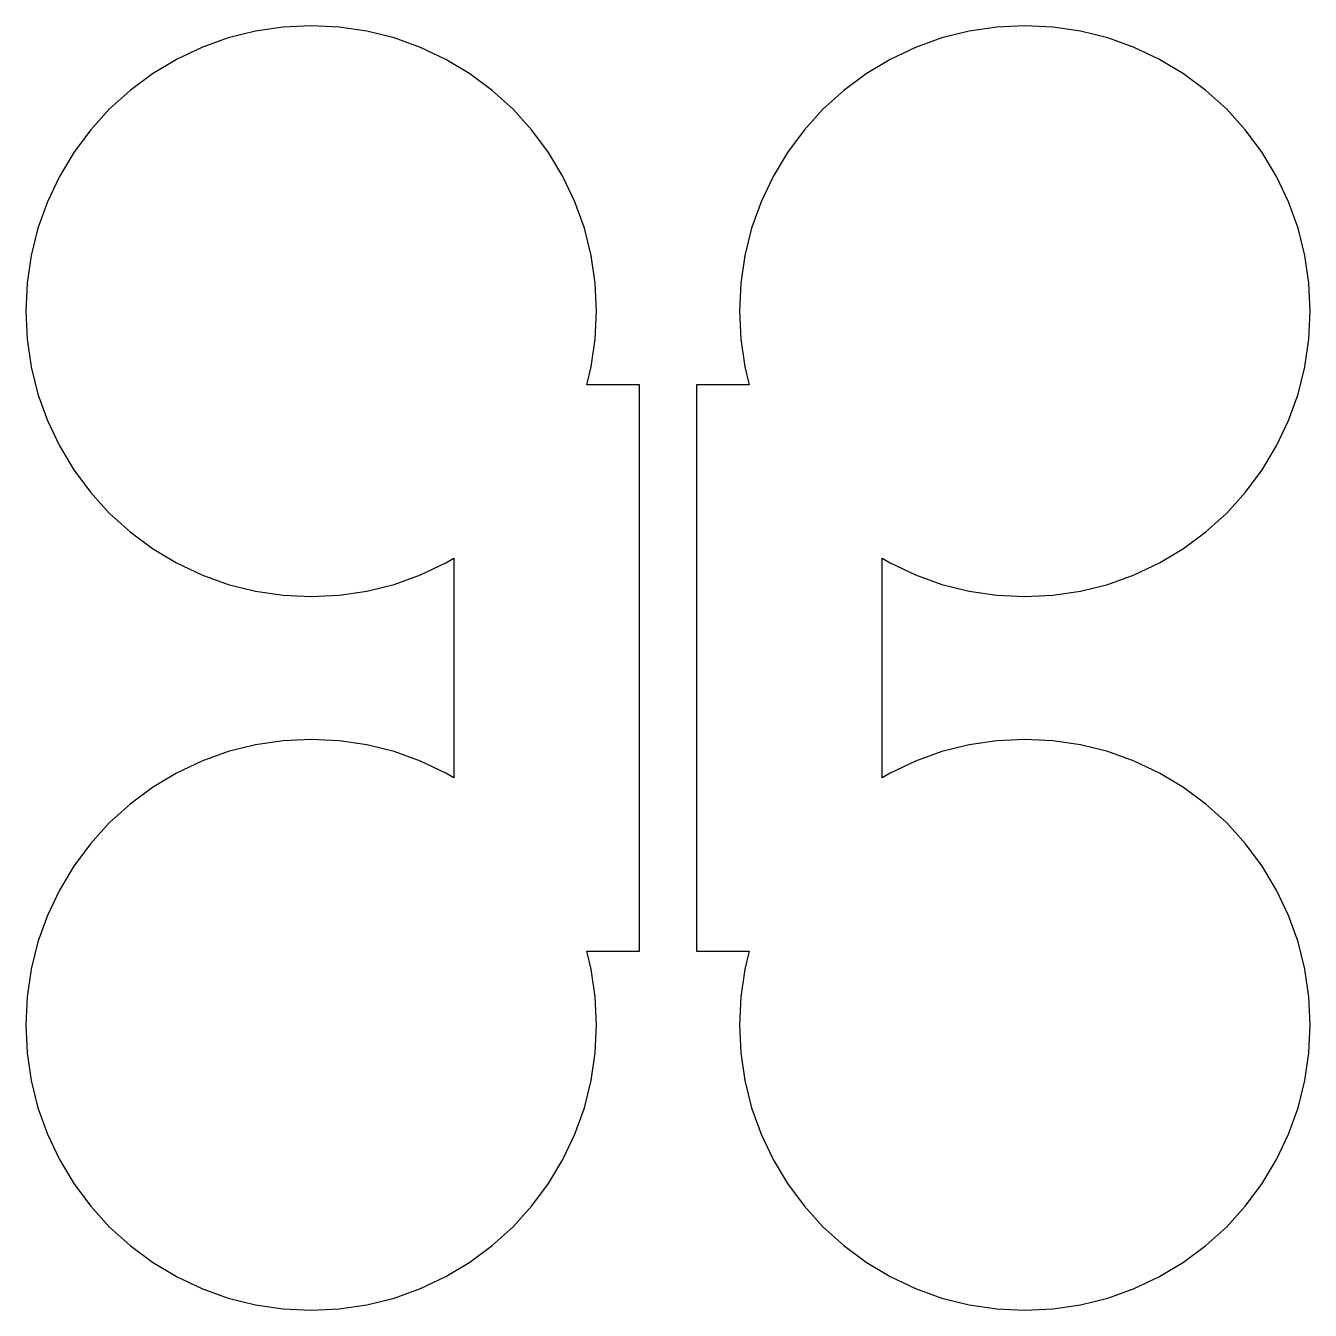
# Model space of a CAD drawing. Extents: x 1.5 to 10.5, y 1.5 to 10.5.
import ezdxf

# ---------------------------------------------------------------- set-up
doc = ezdxf.new("R2010")
doc.units = 0

msp = doc.modelspace()

# ---------------------------------------------------------------- linework, layer by layer
for p, q in [((3.10983, 10.4616), (2.91943, 10.4139)), ((3.30397, 10.4904), (3.10983, 10.4616)), ((3.5, 10.5), (3.30397, 10.4904)), ((3.69604, 10.4904), (3.5, 10.5)), ((3.89018, 10.4616), (3.69604, 10.4904)), ((4.08058, 10.4139), (3.89018, 10.4616)), ((8.10982, 10.4616), (7.91942, 10.4139)), ((8.30396, 10.4904), (8.10982, 10.4616)), ((8.5, 10.5), (8.30396, 10.4904)), ((8.69603, 10.4904), (8.5, 10.5)), ((8.89017, 10.4616), (8.69603, 10.4904)), ((9.08057, 10.4139), (8.89017, 10.4616)), ((2.91943, 10.4139), (2.73463, 10.3477)), ((4.26538, 10.3477), (4.08058, 10.4139)), ((7.91942, 10.4139), (7.73462, 10.3477)), ((9.26537, 10.3477), (9.08057, 10.4139)), ((2.55722, 10.2638), (2.38887, 10.1629)), ((2.73463, 10.3477), (2.55722, 10.2638)), ((4.44279, 10.2638), (4.26538, 10.3477)), ((4.61115, 10.1629), (4.44279, 10.2638)), ((7.55721, 10.2638), (7.38885, 10.1629)), ((7.73462, 10.3477), (7.55721, 10.2638)), ((9.44278, 10.2638), (9.26537, 10.3477)), ((9.61113, 10.1629), (9.44278, 10.2638)), ((2.38887, 10.1629), (2.23122, 10.046)), ((4.7688, 10.046), (4.61115, 10.1629)), ((7.38885, 10.1629), (7.2312, 10.046)), ((9.76878, 10.046), (9.61113, 10.1629)), ((2.23122, 10.046), (2.0858, 9.9142)), ((4.91422, 9.9142), (4.7688, 10.046)), ((7.2312, 10.046), (7.08578, 9.9142)), ((9.9142, 9.9142), (9.76878, 10.046)), ((2.0858, 9.9142), (1.95398, 9.76878)), ((5.04604, 9.76878), (4.91422, 9.9142)), ((7.08578, 9.9142), (6.95396, 9.76878)), ((10.046, 9.76878), (9.9142, 9.9142)), ((1.95398, 9.76878), (1.83707, 9.61113)), ((5.16295, 9.61113), (5.04604, 9.76878)), ((6.95396, 9.76878), (6.83705, 9.61113)), ((10.1629, 9.61113), (10.046, 9.76878)), ((1.83707, 9.61113), (1.73616, 9.44278)), ((5.26385, 9.44278), (5.16295, 9.61113)), ((6.83705, 9.61113), (6.73615, 9.44278)), ((10.2638, 9.44278), (10.1629, 9.61113)), ((1.73616, 9.44278), (1.65225, 9.26537)), ((5.34776, 9.26537), (5.26385, 9.44278)), ((6.73615, 9.44278), (6.65224, 9.26537)), ((10.3477, 9.26537), (10.2638, 9.44278)), ((1.65225, 9.26537), (1.58612, 9.08057)), ((5.41389, 9.08057), (5.34776, 9.26537)), ((6.65224, 9.26537), (6.58611, 9.08057)), ((10.4139, 9.08057), (10.3477, 9.26537)), ((1.58612, 9.08057), (1.53844, 8.89017)), ((5.46158, 8.89017), (5.41389, 9.08057)), ((6.58611, 9.08057), (6.53842, 8.89017)), ((10.4616, 8.89017), (10.4139, 9.08057)), ((1.53844, 8.89017), (1.50964, 8.69603)), ((5.49037, 8.69603), (5.46158, 8.89017)), ((6.53842, 8.89017), (6.50963, 8.69603)), ((10.4904, 8.69603), (10.4616, 8.89017)), ((1.50964, 8.69603), (1.5, 8.5)), ((5.5, 8.5), (5.49037, 8.69603)), ((6.50963, 8.69603), (6.5, 8.5)), ((10.5, 8.5), (10.4904, 8.69603)), ((1.5, 8.5), (1.50964, 8.30396)), ((5.49037, 8.30396), (5.5, 8.5)), ((6.5, 8.5), (6.50963, 8.30396)), ((10.4904, 8.30396), (10.5, 8.5)), ((1.50964, 8.30396), (1.53844, 8.10982)), ((5.46158, 8.10982), (5.49037, 8.30396)), ((6.50963, 8.30396), (6.53842, 8.10982)), ((10.4616, 8.10982), (10.4904, 8.30396)), ((1.53844, 8.10982), (1.58612, 7.91942)), ((5.43031, 7.98499), (5.46158, 8.10982)), ((6.53842, 8.10982), (6.56969, 7.98499)), ((10.4139, 7.91942), (10.4616, 8.10982)), ((5.8, 7.98499), (5.43031, 7.98499)), ((5.8, 4.01501), (5.8, 7.98499)), ((6.56969, 7.98499), (6.2, 7.98499)), ((6.2, 7.98499), (6.2, 4.01501)), ((1.58612, 7.91942), (1.65225, 7.73462)), ((10.3477, 7.73462), (10.4139, 7.91942)), ((1.65225, 7.73462), (1.73616, 7.55721)), ((10.2638, 7.55721), (10.3477, 7.73462)), ((1.73616, 7.55721), (1.83707, 7.38885)), ((10.1629, 7.38885), (10.2638, 7.55721)), ((1.83707, 7.38885), (1.95398, 7.2312)), ((10.046, 7.2312), (10.1629, 7.38885)), ((1.95398, 7.2312), (2.0858, 7.08578)), ((9.9142, 7.08578), (10.046, 7.2312)), ((2.0858, 7.08578), (2.23122, 6.95396)), ((9.76878, 6.95396), (9.9142, 7.08578)), ((2.23122, 6.95396), (2.38887, 6.83705)), ((9.61113, 6.83705), (9.76878, 6.95396)), ((2.38887, 6.83705), (2.55722, 6.73615)), ((4.44279, 6.73615), (4.5, 6.77043)), ((4.5, 6.77043), (4.5, 5.22957)), ((7.5, 5.22957), (7.5, 6.77043)), ((7.5, 6.77043), (7.55721, 6.73615)), ((9.44278, 6.73615), (9.61113, 6.83705)), ((2.55722, 6.73615), (2.73463, 6.65224)), ((4.26538, 6.65224), (4.44279, 6.73615)), ((7.55721, 6.73615), (7.73462, 6.65224)), ((9.26537, 6.65224), (9.44278, 6.73615)), ((2.73463, 6.65224), (2.91943, 6.58611)), ((2.91943, 6.58611), (3.10983, 6.53842)), ((3.89018, 6.53842), (4.08058, 6.58611)), ((4.08058, 6.58611), (4.26538, 6.65224)), ((7.73462, 6.65224), (7.91942, 6.58611)), ((7.91942, 6.58611), (8.10982, 6.53842)), ((8.89017, 6.53842), (9.08057, 6.58611)), ((9.08057, 6.58611), (9.26537, 6.65224)), ((3.10983, 6.53842), (3.30397, 6.50963)), ((3.30397, 6.50963), (3.5, 6.5)), ((3.5, 6.5), (3.69604, 6.50963)), ((3.69604, 6.50963), (3.89018, 6.53842)), ((8.10982, 6.53842), (8.30396, 6.50963)), ((8.30396, 6.50963), (8.5, 6.5)), ((8.5, 6.5), (8.69603, 6.50963)), ((8.69603, 6.50963), (8.89017, 6.53842)), ((3.30397, 5.49037), (3.10983, 5.46158)), ((3.5, 5.5), (3.30397, 5.49037)), ((3.69604, 5.49037), (3.5, 5.5)), ((3.89018, 5.46158), (3.69604, 5.49037)), ((8.30396, 5.49037), (8.10982, 5.46158)), ((8.5, 5.5), (8.30396, 5.49037)), ((8.69603, 5.49037), (8.5, 5.5)), ((8.89017, 5.46158), (8.69603, 5.49037)), ((2.91943, 5.41389), (2.73463, 5.34776)), ((3.10983, 5.46158), (2.91943, 5.41389)), ((4.08058, 5.41389), (3.89018, 5.46158)), ((4.26538, 5.34776), (4.08058, 5.41389)), ((7.91942, 5.41389), (7.73462, 5.34776)), ((8.10982, 5.46158), (7.91942, 5.41389)), ((9.08057, 5.41389), (8.89017, 5.46158)), ((9.26537, 5.34776), (9.08057, 5.41389)), ((2.73463, 5.34776), (2.55722, 5.26385)), ((4.44279, 5.26385), (4.26538, 5.34776)), ((7.73462, 5.34776), (7.55721, 5.26385)), ((9.44278, 5.26385), (9.26537, 5.34776)), ((2.55722, 5.26385), (2.38887, 5.16295)), ((4.5, 5.22957), (4.44279, 5.26385)), ((7.55721, 5.26385), (7.5, 5.22957)), ((9.61113, 5.16295), (9.44278, 5.26385)), ((2.38887, 5.16295), (2.23122, 5.04604)), ((9.76878, 5.04604), (9.61113, 5.16295)), ((2.23122, 5.04604), (2.0858, 4.91422)), ((9.9142, 4.91422), (9.76878, 5.04604)), ((2.0858, 4.91422), (1.95398, 4.7688)), ((10.046, 4.7688), (9.9142, 4.91422)), ((1.95398, 4.7688), (1.83707, 4.61115)), ((10.1629, 4.61115), (10.046, 4.7688)), ((1.83707, 4.61115), (1.73616, 4.44279)), ((10.2638, 4.44279), (10.1629, 4.61115)), ((1.73616, 4.44279), (1.65225, 4.26538)), ((10.3477, 4.26538), (10.2638, 4.44279)), ((1.65225, 4.26538), (1.58612, 4.08058)), ((10.4139, 4.08058), (10.3477, 4.26538)), ((1.58612, 4.08058), (1.53844, 3.89018)), ((10.4616, 3.89018), (10.4139, 4.08058)), ((5.46158, 3.89018), (5.43031, 4.01501)), ((5.43031, 4.01501), (5.8, 4.01501)), ((6.2, 4.01501), (6.56969, 4.01501)), ((6.56969, 4.01501), (6.53842, 3.89018)), ((1.53844, 3.89018), (1.50964, 3.69604)), ((5.49037, 3.69604), (5.46158, 3.89018)), ((6.53842, 3.89018), (6.50963, 3.69604)), ((10.4904, 3.69604), (10.4616, 3.89018)), ((1.50964, 3.69604), (1.5, 3.5)), ((5.5, 3.5), (5.49037, 3.69604)), ((6.50963, 3.69604), (6.5, 3.5)), ((10.5, 3.5), (10.4904, 3.69604)), ((1.5, 3.5), (1.50964, 3.30397)), ((5.49037, 3.30397), (5.5, 3.5)), ((6.5, 3.5), (6.50963, 3.30397)), ((10.4904, 3.30397), (10.5, 3.5)), ((1.50964, 3.30397), (1.53844, 3.10983)), ((5.46158, 3.10983), (5.49037, 3.30397)), ((6.50963, 3.30397), (6.53842, 3.10983)), ((10.4616, 3.10983), (10.4904, 3.30397)), ((1.53844, 3.10983), (1.58612, 2.91943)), ((5.41389, 2.91943), (5.46158, 3.10983)), ((6.53842, 3.10983), (6.58611, 2.91943)), ((10.4139, 2.91943), (10.4616, 3.10983)), ((1.58612, 2.91943), (1.65225, 2.73463)), ((5.34776, 2.73463), (5.41389, 2.91943)), ((6.58611, 2.91943), (6.65224, 2.73463)), ((10.3477, 2.73463), (10.4139, 2.91943)), ((1.65225, 2.73463), (1.73616, 2.55722)), ((5.26385, 2.55722), (5.34776, 2.73463)), ((6.65224, 2.73463), (6.73615, 2.55722)), ((10.2638, 2.55722), (10.3477, 2.73463)), ((1.73616, 2.55722), (1.83707, 2.38887)), ((5.16295, 2.38887), (5.26385, 2.55722)), ((6.73615, 2.55722), (6.83705, 2.38887)), ((10.1629, 2.38887), (10.2638, 2.55722)), ((1.83707, 2.38887), (1.95398, 2.23122)), ((5.04604, 2.23122), (5.16295, 2.38887)), ((6.83705, 2.38887), (6.95396, 2.23122)), ((10.046, 2.23122), (10.1629, 2.38887)), ((1.95398, 2.23122), (2.0858, 2.0858)), ((4.91422, 2.0858), (5.04604, 2.23122)), ((6.95396, 2.23122), (7.08578, 2.0858)), ((9.9142, 2.0858), (10.046, 2.23122)), ((2.0858, 2.0858), (2.23122, 1.95398)), ((4.7688, 1.95398), (4.91422, 2.0858)), ((7.08578, 2.0858), (7.2312, 1.95398)), ((9.76878, 1.95398), (9.9142, 2.0858)), ((2.23122, 1.95398), (2.38887, 1.83707)), ((4.61115, 1.83707), (4.7688, 1.95398)), ((7.2312, 1.95398), (7.38885, 1.83707)), ((9.61113, 1.83707), (9.76878, 1.95398)), ((2.38887, 1.83707), (2.55722, 1.73616)), ((4.44279, 1.73616), (4.61115, 1.83707)), ((7.38885, 1.83707), (7.55721, 1.73616)), ((9.44278, 1.73616), (9.61113, 1.83707)), ((2.55722, 1.73616), (2.73463, 1.65225)), ((4.26538, 1.65225), (4.44279, 1.73616)), ((7.55721, 1.73616), (7.73462, 1.65225)), ((9.26537, 1.65225), (9.44278, 1.73616)), ((2.73463, 1.65225), (2.91943, 1.58612)), ((4.08058, 1.58612), (4.26538, 1.65225)), ((7.73462, 1.65225), (7.91942, 1.58612)), ((9.08057, 1.58612), (9.26537, 1.65225)), ((2.91943, 1.58612), (3.10983, 1.53844)), ((3.10983, 1.53844), (3.30397, 1.50964)), ((3.69604, 1.50964), (3.89018, 1.53844)), ((3.89018, 1.53844), (4.08058, 1.58612)), ((7.91942, 1.58612), (8.10982, 1.53844)), ((8.10982, 1.53844), (8.30396, 1.50964)), ((8.69603, 1.50964), (8.89017, 1.53844)), ((8.89017, 1.53844), (9.08057, 1.58612)), ((3.30397, 1.50964), (3.5, 1.5)), ((3.5, 1.5), (3.69604, 1.50964)), ((8.30396, 1.50964), (8.5, 1.5)), ((8.5, 1.5), (8.69603, 1.50964))]:
    msp.add_line(p, q)

doc.saveas('drawing.dxf')
